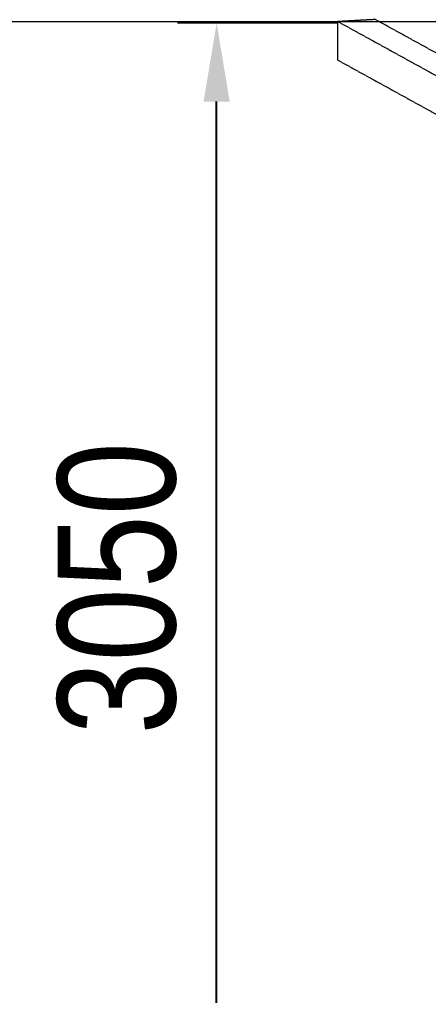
# Model space of a CAD drawing. Header units: millimetres. Extents: x -4194 to 3683, y -2760 to 1498.
# Drawn here: x -1608 to -566, y -991 to 1498 of the extents above; entities that cross this region are included whole.
import ezdxf

# ---------------------------------------------------------------- set-up
doc = ezdxf.new("R2010")
doc.units = ezdxf.units.MM
doc.linetypes.add('HIDDEN', pattern=[1.905, 1.27, -0.635])
for name, color, linetype in [('DIKOM_ЗОНА', 80, 'Continuous'), ('DIKOM_ОБЪЕКТ', 7, 'Continuous'), ('DIKOM_РАЗМЕР_ЗОНА', 7, 'Continuous'), ('DIKOM_РАЗМЕР_ОБЪЕКТА', 7, 'Continuous')]:
    doc.layers.add(name, color=color, linetype=linetype)
doc.styles.add('style1', font='arialbd.ttf', dxfattribs={"width": 0.8})
doc.dimstyles.new('1-50', dxfattribs={"dimtxt": 300, "dimasz": 200, "dimexe": 100, "dimexo": 0, "dimgap": 100, "dimtad": 1, "dimtxsty": 'style1', "dimcen": 200, "dimclrd": 7, "dimclre": 7, "dimclrt": 7, "dimadec": 1, "dimazin": 2, "dimtfac": 1, "dimtmove": 0, "dimatfit": 2, "dimfxl": 0, "dimlwd": 25, "dimlwe": 18, "dimarcsym": 0})

# ---------------------------------------------------------------- blocks, each defined once
blk = doc.blocks.new('*D1')
at = {"layer": 'Defpoints', "color": 0, "transparency": 16777216}
for p in [(3683.3, -647.2), (-3516.7, -749.5), (3683.3, -2660.2)]:
    blk.add_point(p, dxfattribs=at)
at = {"layer": 'DIKOM_РАЗМЕР_ЗОНА', "color": 7, "lineweight": 18, "transparency": 16777216}
for p, q in [((3683.3, -647.2), (3683.3, -2760.2)), ((-3516.7, -749.5), (-3516.7, -2760.2))]:
    blk.add_line(p, q, dxfattribs=at)
at = {"layer": 'DIKOM_РАЗМЕР_ЗОНА', "color": 7, "lineweight": 25, "transparency": 16777216}
blk.add_line((-3316.7, -2660.2), (3483.3, -2660.2), dxfattribs=at)
at = {"layer": 'DIKOM_РАЗМЕР_ЗОНА', "color": 7, "transparency": 16777216}
for points in [[(-3316.7, -2626.8), (-3316.7, -2693.5), (-3516.7, -2660.2)], [(3483.3, -2626.8), (3483.3, -2693.5), (3683.3, -2660.2)]]:
    blk.add_solid(points, dxfattribs=at)
at = {"layer": 'DIKOM_РАЗМЕР_ЗОНА', "color": 7, "transparency": 16777216, "insert": (83.3, -2407), "char_height": 300, "attachment_point": 5, "style": 'style1'}
blk.add_mtext('{\\fArial|b0|i0|c204|p34;7200}', dxfattribs=at)
blk = doc.blocks.new('*D3')
at = {"layer": 'Defpoints', "color": 0, "transparency": 16777216}
for p in [(-1105.7, 1488.6), (-796.7, 1488.6), (-788.9, -1556.2)]:
    blk.add_point(p, dxfattribs=at)
at = {"layer": 'DIKOM_РАЗМЕР_ОБЪЕКТА', "color": 7, "lineweight": 18, "transparency": 16777216}
for p, q in [((-796.7, 1488.6), (-1205.7, 1488.6)), ((-788.9, -1556.2), (-1205.7, -1556.2))]:
    blk.add_line(p, q, dxfattribs=at)
at = {"layer": 'DIKOM_РАЗМЕР_ОБЪЕКТА', "color": 7, "lineweight": 25, "transparency": 16777216}
blk.add_line((-1105.7, -1356.2), (-1105.7, 1288.6), dxfattribs=at)
at = {"layer": 'DIKOM_РАЗМЕР_ОБЪЕКТА', "color": 7, "transparency": 16777216}
for points in [[(-1139.1, 1288.6), (-1072.4, 1288.6), (-1105.7, 1488.6)], [(-1139.1, -1356.2), (-1072.4, -1356.2), (-1105.7, -1556.2)]]:
    blk.add_solid(points, dxfattribs=at)
at = {"layer": 'DIKOM_РАЗМЕР_ОБЪЕКТА', "color": 7, "lineweight": 15, "transparency": 16777216, "insert": (-1359, 47.6), "char_height": 300, "attachment_point": 5, "rotation": 90, "style": 'style1'}
blk.add_mtext('{\\fArial|b0|i0|c204|p34;3050}', dxfattribs=at)

msp = doc.modelspace()

# ---------------------------------------------------------------- linework, layer by layer
at = {"layer": 'DIKOM_ЗОНА', "color": 3, "lineweight": 15}
msp.add_line((2682.746, 1492.314), (-2517.254, 1492.314), dxfattribs=at)
at = {"layer": 'DIKOM_ОБЪЕКТ', "color": 7, "linetype": 'HIDDEN', "lineweight": 15}
for p, q in [((-701.348, 1498.088), (-796.72, 1492.867)), ((-70.809, 1150.824), (-701.348, 1498.088)), ((-796.72, 1492.867), (-7.961, 1058.464)), ((-796.72, 1394.386), (-796.72, 1492.867)), ((-796.72, 1394.386), (-17.313, 965.134))]:
    msp.add_line(p, q, dxfattribs=at)

# ---------------------------------------------------------------- dimensions: what is measured, and where the dimension line sits
at = {"layer": 'DIKOM_РАЗМЕР_ЗОНА'}
dim = msp.add_linear_dim(base=(3683.28, -2660.151), p1=(-3516.72, -749.491), p2=(3683.28, -647.219), text='{\\fArial|b0|i0|c204|p34;<>}', dimstyle='1-50', dxfattribs=at)
dim.commit()
dim.dimension.update_dxf_attribs({"geometry": '*D1', "text_midpoint": (83.28, -2660.151), "dimtype": 160})
at = {"layer": 'DIKOM_РАЗМЕР_ОБЪЕКТА', "color": 3, "lineweight": 15}
dim = msp.add_linear_dim(base=(-1105.736, 1488.572), p1=(-788.922, -1556.206), p2=(-796.72, 1488.572), angle=90, text='{\\fArial|b0|i0|c204|p34;3050}', dimstyle='1-50', dxfattribs=at)
dim.commit()
dim.dimension.update_dxf_attribs({"geometry": '*D3', "text_midpoint": (-1105.736, 47.621), "dimtype": 160})

doc.saveas('drawing.dxf')
